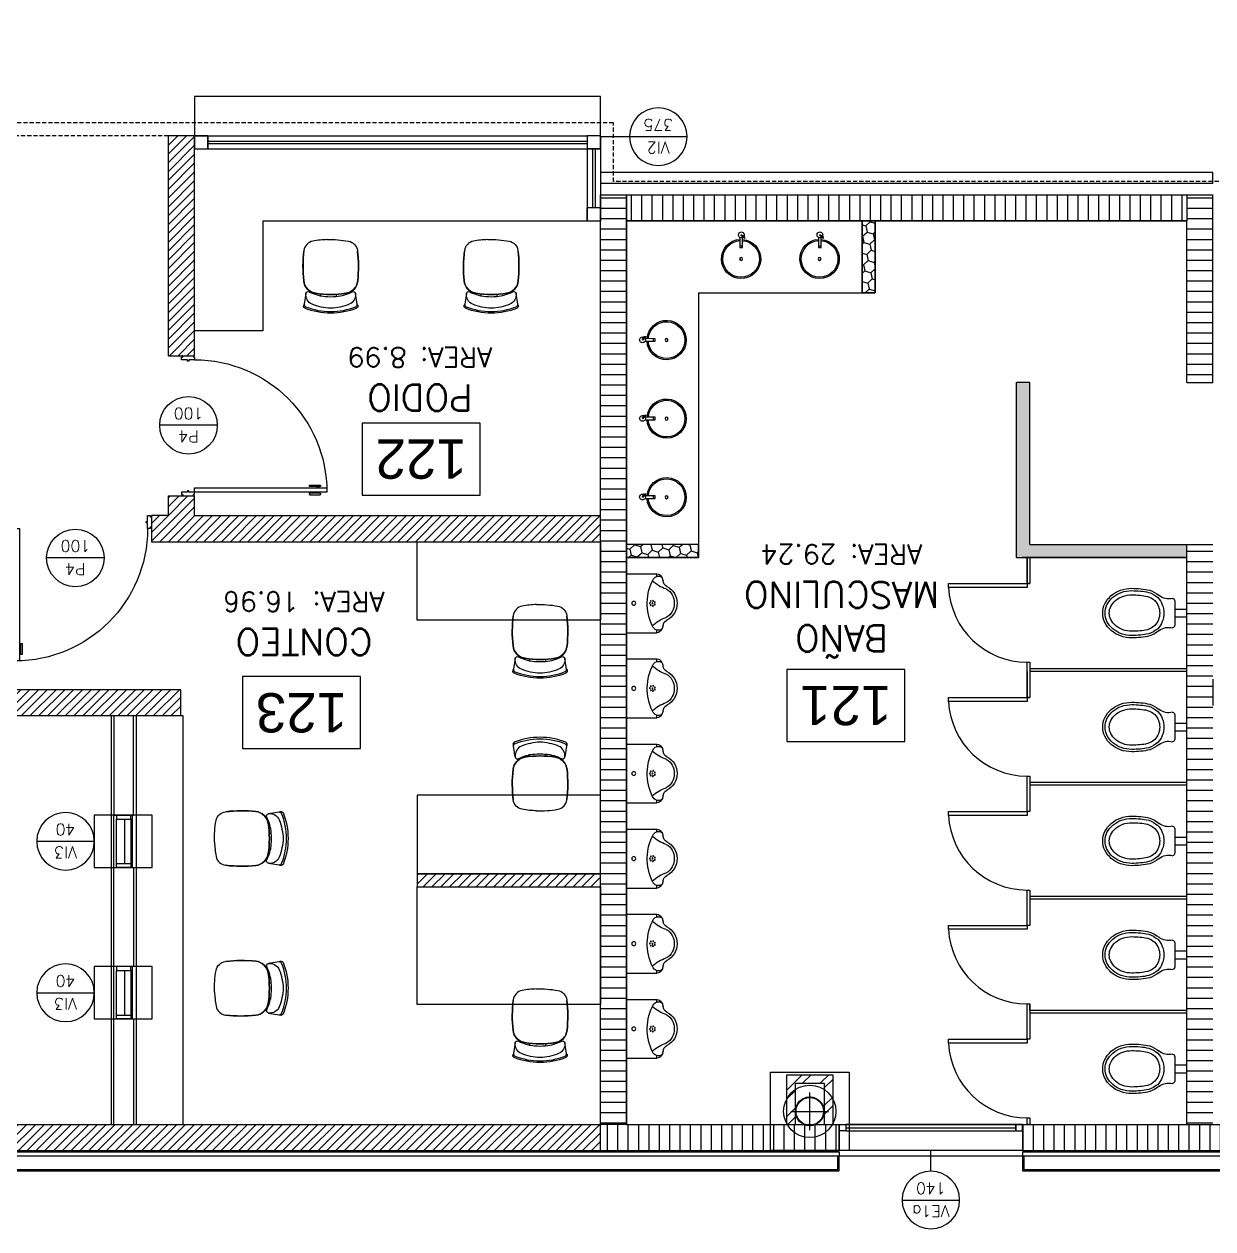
# Model space of a CAD drawing. Header units: millimetres. Extents: x 1478096 to 1808313, y 619971 to 762366.
# Drawn here: x 1542042 to 1551125, y 646670 to 655871 of the extents above; entities that cross this region are included whole.
import ezdxf
from ezdxf.enums import TextEntityAlignment as Align

# ---------------------------------------------------------------- set-up
doc = ezdxf.new("R2010")
doc.units = ezdxf.units.MM
doc.header["$LTSCALE"] = 10
doc.linetypes.add('CONTINOUS', pattern=[0])
doc.linetypes.add('HIDDEN2', pattern=[4.7625, 3.175, -1.5875])
for name, color, linetype in [('0-superficies', 7, 'Continuous'), ('0_Estructura', 251, 'Continuous'), ('A-HATCH-BLOQUE', 241, 'Continuous'), ('A-HATCH-DURLOCK', 252, 'Continuous'), ('A-HATCH-MAMPOSTERIA', 104, 'Continuous'), ('DC-ARQ-0 TEXTOS', 7, 'Continuous'), ('DC-ARQ-CARPINTERIAS', 7, 'Continuous'), ('DC-ARQ-CHAPA', 7, 'Continuous'), ('DC-ARQ-DEFENSA', 164, 'CONTINOUS'), ('DC-ARQ-EQUIP. OFICINAS', 33, 'Continuous'), ('DC-ARQ-EQUIP. SANITARIO', 40, 'Continuous'), ('DC-ARQ-MURO BLOQUE', 181, 'Continuous'), ('DC-ARQ-MURO LAD. CERÁMICO', 54, 'Continuous'), ('DC-ARQ-MURO SUPERBOARD', 2, 'Continuous'), ('DC-ARQ-PAINEL DURLOCK', 7, 'Continuous'), ('DC-ARQ-PAINEL KALIKAL', 21, 'Continuous'), ('TXT CARP VENTANAS', 6, 'Continuous'), ('TXT CARPINTERIAS', 2, 'Continuous')]:
    doc.layers.add(name, color=color, linetype=linetype)
doc.styles.add('ROMANS', font='romans')
doc.styles.get("Standard").update_dxf_attribs({"font": 'ARIAL.TTF'})
pattern_1 = [(282.965419, (2668807.066, 1385826.64), (56.2208861, -60.36252), [47.625, -95.25]), (42.965419, (2668807.066, 1385826.64), (24.1650327, 78.8699756), [47.625, -95.25]), (342.965419, (2668807.066, 1385826.64), (80.3859188, 18.5074556), [-95.25, 47.625])]
pattern_2 = [(180, (2668807.07, 1385826.64), (-4e-14, -79.375), [])]
pattern_3 = [(270, (2668807.07, 1385826.64), (79.375, -2e-14), [])]

# ---------------------------------------------------------------- blocks, each defined once
blk = doc.blocks.new('RE-PLANTABASE(XREF)$0$LJ-PLANTA BASE(XREF)$0$SE-PM01$0$SILLA')
at = {"layer": 'DC-ARQ-EQUIP. OFICINAS'}
for p, q in [((-0.0526, 0.418), (-0.0526, 0.434)), ((0.0688, 0.418), (0.0688, 0.434))]:
    blk.add_line(p, q, dxfattribs=at)
for points in [[(0.2291, 0.4945, 0.482052), (0.2244, 0.5238, 0.097119), (0.0268, 0.5618, 0.097119), (-0.1707, 0.5238, 0.48266), (-0.1754, 0.4945)], [(-0.1625, 0.4116), (-0.1753, 0.4936, -0.349153), (-0.1647, 0.5124, -0.09418), (0.0268, 0.5502, -0.094192), (0.2183, 0.5123, -0.349216), (0.229, 0.4936), (0.2161, 0.4116)], [(0, 0, -0.036492), (-0.1095, 0.0119, -0.328643), (-0.1776, 0.0845, -0.05523), (-0.1797, 0.3155, -0.340817), (-0.0902, 0.41, -0.077917), (0.1438, 0.41, -0.200555), (0.2138, 0.367, -0.200555)], [(0.2138, 0.367, 0.200555), (0.1438, 0.41, 0.077917), (-0.0902, 0.41, 0.340817), (-0.1797, 0.3155, 0.054462), (-0.178, 0.0877)], [(0, 0, 0.054278), (0.1631, 0.0119, 0.328643), (0.2313, 0.0845, 0.05523), (0.2333, 0.3155, 0.340817), (0.1438, 0.41, 0.077917), (-0.0902, 0.41, 0.200555), (-0.1602, 0.367, 0.200555)], [(-0.1602, 0.367, -0.200555), (-0.0902, 0.41, -0.077917), (0.1438, 0.41, -0.340817), (0.2333, 0.3155, -0.054462), (0.2316, 0.0877)]]:
    blk.add_lwpolyline(points, format="xyb", dxfattribs=at)
blk.add_lwpolyline([(-0.1373, 0.3986, -0.10021), (-0.0152, 0.434, -0.045601), (0.0688, 0.434, -0.10021), (0.1909, 0.3986, 0.520466), (0.2161, 0.4116, 0.340461), (0.1686, 0.4939, 0.089601), (0.0268, 0.5245, 0.089601), (-0.115, 0.4939, 0.340461), (-0.1625, 0.4116, 0.520466)], format="xyb", close=True, dxfattribs=at)
blk = doc.blocks.new('PUERTAS 01')
at = {"layer": 'DC-ARQ-CARPINTERIAS'}
for p, q in [((1639.6351, 694.4161), (1639.6251, 694.4161)), ((1639.6251, 694.3861), (1639.6251, 694.4061)), ((1639.6251, 694.4061), (1639.6351, 694.4061)), ((1639.6701, 694.3861), (1639.6251, 694.3861)), ((1639.6351, 694.4061), (1639.6351, 694.4161)), ((1639.6701, 694.3761), (1639.6701, 694.3861)), ((1639.6801, 694.3761), (1639.6701, 694.3761)), ((1639.7251, 694.3861), (1639.6801, 694.3861)), ((1639.6801, 694.3861), (1639.6801, 694.3761)), ((1639.7251, 694.4161), (1639.7151, 694.4161)), ((1639.7151, 694.4161), (1639.7151, 694.4061)), ((1639.7151, 694.4061), (1639.7251, 694.4061)), ((1639.7251, 694.4061), (1639.7251, 694.3861)), ((1639.7251, 694.3861), (1639.7251, 694.3542)), ((1640.7344, 694.3861), (1639.7251, 694.3861)), ((1640.6024, 694.3994), (1640.6024, 694.403)), ((1640.6059, 694.4065), (1640.6839, 694.4065)), ((1640.6839, 694.3959), (1640.6059, 694.3959)), ((1640.6625, 694.3861), (1640.6625, 694.3959)), ((1640.6766, 694.3861), (1640.6766, 694.3959)), ((1640.6874, 694.403), (1640.6874, 694.3994)), ((1640.7344, 694.3542), (1640.7344, 694.3861)), ((1639.7251, 694.3542), (1640.7344, 694.3542)), ((1640.6024, 694.3409), (1640.6024, 694.3373)), ((1640.6839, 694.3444), (1640.6059, 694.3444)), ((1640.6059, 694.3338), (1640.6839, 694.3338)), ((1640.6625, 694.3542), (1640.6625, 694.3444)), ((1640.6766, 694.3542), (1640.6766, 694.3444)), ((1640.6874, 694.3373), (1640.6874, 694.3409)), ((1639.6701, 693.3761), (1639.6251, 693.3761)), ((1639.6251, 693.3761), (1639.6251, 693.3561)), ((1639.6801, 693.3861), (1639.6701, 693.3861)), ((1639.6701, 693.3861), (1639.6701, 693.3761)), ((1639.6801, 693.3761), (1639.6801, 693.3861)), ((1639.7251, 693.3761), (1639.6801, 693.3761)), ((1639.7251, 693.3561), (1639.7251, 693.3761)), ((1639.6251, 693.3561), (1639.6351, 693.3561)), ((1639.6351, 693.3461), (1639.6251, 693.3461)), ((1639.6351, 693.3561), (1639.6351, 693.3461)), ((1639.7151, 693.3461), (1639.7151, 693.3561)), ((1639.7151, 693.3561), (1639.7251, 693.3561)), ((1639.7251, 693.3461), (1639.7151, 693.3461))]:
    blk.add_line(p, q, dxfattribs=at)
for centre, radius, start, end in [((1639.7251, 694.3861), 1.01, 270, 0), ((1640.6059, 694.403), 0.00354, 90, 180), ((1640.6059, 694.3994), 0.00354, 180, 270), ((1640.6839, 694.403), 0.00354, 0, 90), ((1640.6839, 694.3994), 0.00354, 270, 0), ((1640.6059, 694.3409), 0.00354, 90, 180), ((1640.6059, 694.3373), 0.00354, 180, 270), ((1640.6839, 694.3409), 0.00354, 0, 90), ((1640.6839, 694.3373), 0.00354, 270, 0)]:
    blk.add_arc(centre, radius, start, end, dxfattribs=at)
blk = doc.blocks.new('RE-PLANTABASE(XREF)$0$Mmc-va')
at = {"layer": 'DC-ARQ-EQUIP. SANITARIO'}
for p, q in [((-0.225, 0), (0.225, 0)), ((-0.225, 0), (-0.225, -0.231)), ((0.225, 0), (0.225, -0.231)), ((-0.2052, -0.231), (-0.225, -0.231)), ((0.225, -0.231), (0.2052, -0.231))]:
    blk.add_line(p, q, dxfattribs=at)
for centre, radius in [((0, -0.055), 0.015), ((-0.0161, -0.1858), 0.00325), ((-0.0008, -0.1777), 0.00325), ((0.0151, -0.1846), 0.00325), ((-0.0193, -0.2028), 0.00325), ((-0.008, -0.216), 0.00325), ((0, -0.1977), 0.00325), ((0.0094, -0.2153), 0.00325), ((0.0197, -0.2013), 0.00325)]:
    blk.add_circle(centre, radius, dxfattribs=at)
for centre, radius, start, end in [((0, -0.5552), 0.397, 63.88112, 118.13341), ((-0.1753, -0.226), 0.05, 185.80046, 242.30428), ((-0.1597, -0.2434), 0.0471, 125.63942, 214.69743), ((-0.1624, -0.2014), 0.0777, 242.30428, 263.68067), ((-0.3522, -0.3758), 0.254, 16.68025, 44.67645), ((0.3522, -0.3758), 0.254, 135.32355, 163.31975), ((0.1624, -0.2014), 0.0777, 276.31933, 297.69572), ((0.1597, -0.2434), 0.0471, 325.30257, 71.38714), ((0.1753, -0.226), 0.05, 297.69572, 354.19954), ((-0.1749, -0.3299), 0.0514, 24.93705, 85.52031), ((-0.001, -0.243), 0.143, 207.1242, 270.4134), ((-0.0041, -0.2455), 0.1194, 208.70848, 271.97576), ((0.0041, -0.2455), 0.1194, 268.02424, 331.29152), ((0.001, -0.243), 0.143, 269.5866, 332.8758), ((0.1749, -0.3299), 0.0514, 94.47969, 155.06295)]:
    blk.add_arc(centre, radius, start, end, dxfattribs=at)
blk = doc.blocks.new('RE-PLANTABASE(XREF)$0$Bacha de baño 2 pl')
at = {"layer": 'DC-ARQ-EQUIP. SANITARIO'}
for p, q in [((-0.0036, -0.1597), (-0.0243, -0.1758)), ((-0.0243, -0.1883), (0.0039, -0.1612)), ((-0.0243, -0.1758), (-0.0243, -0.1883)), ((-0.0096, -0.256), (-0.0096, -0.1791)), ((0.0107, -0.1791), (0.0107, -0.256)), ((0.0107, -0.2433), (-0.0096, -0.2433)), ((0.0107, -0.256), (-0.0096, -0.256)), ((0.0107, -0.256), (-0.0096, -0.256))]:
    blk.add_line(p, q, dxfattribs=at)
at = {"layer": 'DC-ARQ-EQUIP. SANITARIO', "color": 252}
blk.add_circle((0, -0.3438), 0.0113, dxfattribs=at)
at = {"layer": 'DC-ARQ-EQUIP. SANITARIO'}
for centre, radius, start, end in [((0.0006, -0.1597), 0.0219, 297.52089, 211.24322), ((0.0006, -0.1597), 0.0219, 232.78732, 242.47911), ((0.0006, -0.1597), 0.0219, 242.47911, 297.52089), ((-0.0015, -0.1689), 0.00944, 54.74702, 102.62448), ((0, -0.3438), 0.15, 93.65459, 85.91977), ((0, -0.3438), 0.14, 93.91603, 85.62778)]:
    blk.add_arc(centre, radius, start, end, dxfattribs=at)
blk = doc.blocks.new('RE-PLANTABASE(XREF)$0$Inodoro')
for p, q in [((626.1562, 117.8884), (626.3408, 117.8884)), ((626.2185, 117.8884), (626.2185, 117.7966)), ((626.2785, 117.8884), (626.2785, 117.7966))]:
    blk.add_line(p, q)
for points in [[(626.248, 118.4207, 0.114233), (626.1853, 118.4062, 0.103679), (626.1282, 118.3618, 0.091573), (626.091, 118.2967, 0.084524), (626.0772, 118.2158, 0.050698), (626.0903, 118.0871, 0.096685), (626.1295, 118.0185, 0.193549), (626.2485, 117.971, 0.193549), (626.3676, 118.0185, 0.096685), (626.4068, 118.0871, 0.050698), (626.4198, 118.2158, 0.084524), (626.406, 118.2967, 0.091573), (626.3688, 118.3618, 0.103679), (626.3118, 118.4062, 0.114233), (626.2491, 118.4207)], [(626.248, 118.3885, 0.114233), (626.1994, 118.3772, 0.103679), (626.1528, 118.341, 0.091573), (626.1214, 118.2861, 0.084532), (626.1094, 118.2158, 0.049852), (626.1214, 118.0956, 0.091573), (626.1528, 118.0407, 0.190851), (626.2485, 118.0032, 0.190851), (626.3442, 118.0407, 0.091573), (626.3757, 118.0956, 0.049852), (626.3876, 118.2158, 0.084532), (626.3757, 118.2861, 0.091573), (626.3442, 118.341, 0.103679), (626.2976, 118.3772, 0.114233), (626.2491, 118.3885)]]:
    blk.add_lwpolyline(points, format="xyb")
for centre, radius, start, end in [((626.2627, 118.2479), 0.1939, 116.06723, 139.74406), ((626.248, 118.278), 0.1605, 90, 116.06723), ((626.2491, 118.278), 0.1605, 63.93277, 90), ((626.2344, 118.2479), 0.1939, 40.25594, 63.93277), ((626.2856, 118.2285), 0.2241, 139.74406, 160.67263), ((626.2114, 118.2285), 0.2241, 19.32737, 40.25594), ((626.3217, 118.2158), 0.2623, 160.67263, 180), ((626.1753, 118.2158), 0.2623, 0, 19.32737), ((626.6972, 118.2155), 0.6378, 179.97395, 192.35967), ((625.7998, 118.2155), 0.6378, 347.64033, 0.02605), ((626.2856, 118.1532), 0.2241, 199.32737, 220.25594), ((626.2114, 118.1532), 0.2241, 319.74406, 340.67263), ((626.0194, 117.935), 0.1202, 345.84605, 37.60105), ((626.4776, 117.935), 0.1202, 142.39895, 194.15395), ((626.1558, 117.9084), 0.02, 188.04875, 271.25464), ((626.3413, 117.9084), 0.02, 268.74536, 351.95125)]:
    blk.add_arc(centre, radius, start, end)
blk = doc.blocks.new('SIMB-CAR')
blk.add_line((-0.5, 0), (0.5, 0))
blk.add_circle((0, 0), 0.5)
at = {"style": 'ROMANS'}
for tag, p in [('TIPO', (0, 0.192)), ('NUMERO', (0, -0.205))]:
    blk.add_attdef(tag, text='', height=0.2, dxfattribs=at).set_placement(p, align=Align.MIDDLE)

msp = doc.modelspace()

# ---------------------------------------------------------------- hatches: boundary and pattern name
at = {"layer": '0_Estructura'}
h = msp.add_hatch(dxfattribs=at)
h.set_pattern_fill('ANSI31', color=256, scale=2, angle=-180, style=0)
h.set_pattern_definition([(225, (3097500.119, 1183973.862), (4.49012806, -4.49012806), [])])
h.paths.add_polyline_path([(1547935.049, 647568.168, 1), (1548155.049, 647568.168, 1)])
h.paths.add_polyline_path([(1547939.849, 647568.168, 1), (1548150.249, 647568.168, 1)], flags=16)
at = {"layer": 'A-HATCH-BLOQUE'}
h = msp.add_hatch(dxfattribs=at)
h.set_pattern_fill('ANSI31', color=256, scale=15, angle=180)
h.set_pattern_definition([(225, (3172020.15, 1376323.114), (33.6759605, -33.6759605), [])])
h.paths.add_polyline_path([(1543015.023, 651918.163), (1546445.017, 651918.163), (1546445.017, 652118.163), (1543345.023, 652118.163), (1543345.023, 652267.827), (1543145.022, 652267.827), (1543145.023, 652118.163), (1543015.023, 652118.165)])
h.paths.add_polyline_path([(1541645.023, 650588.165), (1543238.455, 650588.165), (1543238.455, 650788.165), (1541845.023, 650788.165), (1541845.023, 650848.163), (1541645.023, 650848.163)])
h.paths.add_polyline_path([(1538145.686, 647268.181), (1546445.011, 647268.172), (1546445.011, 647468.172), (1538145.686, 647468.181)])
h.paths.add_polyline_path([(1539244.162, 647468.18), (1539444.162, 647468.179), (1539444.162, 648204.13), (1539244.162, 648204.13)], flags=17)
h.paths.add_polyline_path([(1536994.889, 649618.154), (1537352.418, 649618.154), (1537352.418, 649818.154), (1536994.888, 649818.154)], flags=17)
h.paths.add_polyline_path([(1543145.021, 653337.827), (1543345.023, 653337.827), (1543345.018, 655018.171), (1543145.018, 655018.17)])
h.paths.add_polyline_path([(1545045.023, 649283.028), (1546445.013, 649283.028), (1546445.013, 649383.028), (1545045.023, 649383.028)])
h.paths.add_polyline_path([(1536994.892, 652118.163), (1536994.885, 651918.163), (1541945.023, 651918.163), (1541945.018, 655018.17), (1541745.018, 655018.17), (1541745.023, 652118.163), (1539544.884, 652118.163), (1539544.881, 653748.178), (1539344.881, 653748.178), (1539344.884, 652118.163)])
h.paths.add_polyline_path([(1536994.885, 651518.17), (1536794.887, 651518.17), (1536794.887, 650318.163), (1534945.027, 650318.163), (1534945.027, 650448.172), (1534745.034, 650448.172), (1534745.035, 650118.162), (1536794.887, 650118.163), (1536794.887, 647468.17), (1534974.884, 647468.17), (1534974.884, 648468.17), (1534774.884, 648468.17), (1534774.884, 647268.17), (1537075.686, 647268.17), (1537075.686, 647468.17), (1536994.892, 647468.17)])
at = {"layer": 'A-HATCH-DURLOCK'}
h = msp.add_hatch(dxfattribs=at)
h.set_pattern_fill('ANSI32', color=256, scale=15, angle=180)
h.set_pattern_definition([(225, (3172444.78, 1376323.11), (101.027881, -101.027881), []), (225, (3172377.43, 1376323.11), (101.027881, -101.027881), [])])
h.paths.add_polyline_path([(1547870.049, 647468.171), (1547935.049, 647468.171), (1547935.049, 647783.17), (1548155.044, 647783.17), (1548155.043, 647468.171), (1548220.043, 647468.171), (1548220.044, 647848.17), (1547870.049, 647848.17)])
at = {"layer": 'A-HATCH-MAMPOSTERIA'}
h = msp.add_hatch(dxfattribs=at)
h.set_pattern_fill('ANSI31', color=256, scale=25, angle=495, style=0)
h.set_pattern_definition(pattern_2)
h.paths.add_polyline_path([(1546645.02, 647468.172), (1546445.02, 647468.172), (1546445.02, 654568.172), (1546645.02, 654568.172)])
h = msp.add_hatch(dxfattribs=at)
h.set_pattern_fill('ANSI31', color=256, scale=25, angle=225, style=0)
h.set_pattern_definition(pattern_3)
h.paths.add_polyline_path([(1546645.037, 654568.138), (1550925.007, 654568.138), (1550925.007, 654368.138), (1546645.037, 654368.233)])
h = msp.add_hatch(dxfattribs=at)
h.set_pattern_fill('ANSI31', color=256, scale=25, angle=495, style=0)
h.set_pattern_definition(pattern_2)
h.paths.add_polyline_path([(1553015.033, 651898.302), (1553215.041, 651898.302), (1553215.041, 647468.193), (1553015.033, 647468.193)])
h.paths.add_polyline_path([(1551125.043, 651898.32), (1550925.043, 651898.32), (1550925.02, 647468.179), (1551125.02, 647468.179)])
h.paths.add_polyline_path([(1553215.027, 653133.22), (1553015.031, 653133.22), (1553015.028, 654568.148), (1553215.027, 654568.148)])
h.paths.add_polyline_path([(1550925.009, 653133.22), (1551125.009, 653133.22), (1551125.006, 654568.138), (1550925.006, 654568.145)])
h = msp.add_hatch(dxfattribs=at)
h.set_pattern_fill('HONEY', color=256, scale=15, angle=282.965419, style=0)
h.set_pattern_definition(pattern_1)
h.paths.add_polyline_path([(1548545.01, 654368.138), (1548445.01, 654368.138), (1548445.01, 653818.138), (1548545.01, 653818.138)])
h = msp.add_hatch(dxfattribs=at)
h.set_pattern_fill('HONEY', color=256, scale=15, angle=282.965419, style=0)
h.set_pattern_definition(pattern_1)
h.paths.add_polyline_path([(1549625.008, 651798.32), (1550925.018, 651798.319), (1550925.018, 651898.32), (1549725.008, 651898.32), (1549725.005, 653133.22), (1549625.007, 653133.22)])
h.paths.add_polyline_path([(1553215.033, 651798.302), (1554515.035, 651798.302), (1554515.038, 653133.138), (1554415.038, 653133.138), (1554415.035, 651898.302), (1553215.05, 651898.302)])
h = msp.add_hatch(dxfattribs=at)
h.set_pattern_fill('HONEY', color=256, scale=15, angle=282.965419, style=0)
h.set_pattern_definition(pattern_1)
h.paths.add_polyline_path([(1547195.033, 651898.156), (1546645.012, 651898.156), (1546645.012, 651798.155), (1547195.033, 651798.155)])
h = msp.add_hatch(dxfattribs=at)
h.set_pattern_fill('ANSI31', color=256, scale=25, angle=225, style=0)
h.set_pattern_definition(pattern_3)
h.paths.add_polyline_path([(1551945.043, 650868.178), (1551125.013, 650868.138), (1551125.014, 650668.138), (1551945.043, 650668.175)])
h = msp.add_hatch(dxfattribs=at)
h.set_pattern_fill('ANSI31', color=256, scale=25, angle=225, style=0)
h.set_pattern_definition([(270, (3172020.15, 1376323.11), (79.375, -2e-14), [])])
h.paths.add_polyline_path([(1548270.043, 647268.172), (1548270.043, 647468.17), (1546645.031, 647468.172), (1546445.011, 647468.172), (1546445.011, 647268.172)])
h.paths.add_polyline_path([(1549670.043, 647468.17), (1549670.043, 647268.17), (1551570.043, 647268.171), (1551570.043, 647468.171)])
h.paths.add_polyline_path([(1552570.043, 647468.215), (1552570.043, 647268.171), (1554470.043, 647268.17), (1554470.043, 647468.215)])
h.paths.add_polyline_path([(1555870.043, 647468.17), (1555870.043, 647268.17), (1557695.044, 647268.17), (1557695.044, 647468.138), (1557495.033, 647468.138)])
at = {"layer": 'DC-ARQ-EQUIP. OFICINAS'}
h = msp.add_hatch(dxfattribs=at)
h.set_pattern_fill('ANSI31', color=256, scale=250, angle=450, style=0, pattern_type=2)
h.set_pattern_definition([(225, (148425.3, -1904714.3), (-561.266, 561.266), [])])
h.paths.add_polyline_path([(1542928.454, 647659.564), (1542728.364, 647659.564), (1542728.364, 648043.36), (1542928.454, 648043.36)])

# ---------------------------------------------------------------- linework, layer by layer
at = {"color": 6}
for p, q in [((1549705.054, 651598.352), (1549725.054, 651598.352)), ((1549705.054, 650928.311), (1549705.054, 650698.311)), ((1549725.054, 650928.311), (1549725.054, 650728.311)), ((1549705.054, 650728.311), (1549725.054, 650728.311))]:
    msp.add_line(p, q, dxfattribs=at)
at = {"layer": '0-superficies'}
msp.add_lwpolyline([(1641041.817, 738426.962), (1522042.066, 738427.02), (1522042.063, 735317.041), (1506281.021, 735317.058), (1506244.743, 735317.055), (1506244.9, 725919.201), (1515007.624, 725919.201), (1515007.624, 729331.139), (1524854.996, 729331.139), (1524854.996, 680527.061), (1522092.045, 680527.061), (1522092.045, 678926.47), (1524855.046, 678926.47), (1524855.046, 673126.47), (1517295.034, 673126.451), (1517295.034, 669026.47), (1516295.034, 669026.451), (1516295.045, 663826.47), (1524855.031, 663826.45), (1524855.031, 647228.149), (1641041.817, 647228.17)], dxfattribs=at)
at = {"layer": '0_Estructura'}
for p, q in [((1548045.049, 647424.477), (1548045.049, 647711.859)), ((1547901.358, 647568.168), (1548188.739, 647568.168))]:
    msp.add_line(p, q, dxfattribs=at)
msp.add_lwpolyline([(1548345.049, 647268.17), (1547745.049, 647268.17), (1547745.049, 647868.17), (1548345.049, 647868.17)], close=True, dxfattribs=at)
for centre, radius in [((1548045.049, 647568.17), 200), ((1548045.049, 647568.168), 110), ((1548045.049, 647568.168), 105.2)]:
    msp.add_circle(centre, radius, dxfattribs=at)
at = {"layer": 'A-HATCH-MAMPOSTERIA'}
msp.add_line((1550925.029, 651798.19), (1550925.029, 651898.191), dxfattribs=at)
for points in [[(1546645.02, 647468.172), (1546445.02, 647468.172), (1546445.02, 654568.172), (1546645.02, 654568.172)], [(1546645.037, 654568.138), (1550925.007, 654568.138), (1550925.007, 654368.138), (1546645.037, 654368.233)], [(1548545.01, 654368.138), (1548445.01, 654368.138), (1548445.01, 653818.138), (1548545.01, 653818.138)], [(1547195.033, 651898.156), (1546645.012, 651898.156), (1546645.012, 651798.155), (1547195.033, 651798.155)]]:
    msp.add_lwpolyline(points, close=True, dxfattribs=at)
at = {"layer": 'DC-ARQ-0 TEXTOS'}
for points in [[(1544625.866, 652824.324), (1544625.866, 652274.324), (1545525.866, 652274.324), (1545525.866, 652824.324)], [(1543711.506, 650889.123), (1543711.506, 650339.123), (1544611.506, 650339.123), (1544611.506, 650889.123)], [(1547870.136, 650942.53), (1547870.136, 650392.53), (1548770.136, 650392.53), (1548770.136, 650942.53)]]:
    msp.add_lwpolyline(points, close=True, dxfattribs=at)
at = {"layer": 'DC-ARQ-CARPINTERIAS'}
for p, q in [((1548270.043, 647418.172), (1548270.043, 647468.172)), ((1548270.043, 647468.172), (1548320.043, 647468.172)), ((1548270.043, 647468.172), (1549670.043, 647468.172)), ((1548270.043, 647268.172), (1548270.043, 647468.172)), ((1549620.043, 647468.172), (1548320.043, 647468.172)), ((1548320.043, 647468.172), (1548320.043, 647418.172)), ((1548320.043, 647468.172), (1548320.043, 647418.172)), ((1549620.043, 647418.172), (1549620.043, 647468.172)), ((1549670.043, 647468.172), (1549620.043, 647468.172)), ((1549620.043, 647468.172), (1549620.043, 647418.172)), ((1549670.043, 647418.172), (1549670.043, 647468.172)), ((1549670.043, 647468.172), (1549670.043, 647268.172)), ((1548320.043, 647418.172), (1548270.043, 647418.172)), ((1548320.043, 647443.172), (1549620.043, 647443.172)), ((1548320.043, 647418.172), (1549620.043, 647418.172)), ((1549620.043, 647418.172), (1549670.043, 647418.172)), ((1549670.043, 647268.172), (1548270.043, 647268.172))]:
    msp.add_line(p, q, dxfattribs=at)
at = {"layer": 'DC-ARQ-CHAPA'}
for p, q in [((1538145.686, 647258.16), (1548270.043, 647258.149)), ((1538145.686, 647228.16), (1548270.043, 647228.149)), ((1548270.043, 647258.149), (1548270.043, 647228.149)), ((1549670.043, 647258.151), (1549670.043, 647228.151)), ((1549670.043, 647258.149), (1551570.043, 647258.15)), ((1549670.043, 647228.149), (1551570.043, 647228.15))]:
    msp.add_line(p, q, dxfattribs=at)
at = {"layer": 'DC-ARQ-DEFENSA'}
for p, q in [((1551125.018, 654738.171), (1546445.02, 654738.172)), ((1551125.018, 654653.171), (1551125.018, 654738.171)), ((1551125.018, 654653.171), (1546445.02, 654653.172))]:
    msp.add_line(p, q, dxfattribs=at)
at = {"layer": 'DC-ARQ-EQUIP. OFICINAS'}
for p, q in [((1546445.021, 655318.17), (1543345.018, 655318.17)), ((1543345.018, 655318.17), (1543345.018, 655018.171)), ((1546445.022, 655018.168), (1546445.021, 655318.17)), ((1543351.644, 655018.171), (1546345.018, 655018.17)), ((1543395.02, 655018.171), (1546345.018, 655018.17)), ((1543445.02, 655018.171), (1543445.02, 654918.17)), ((1546345.023, 655011.543), (1546345.018, 654368.163)), ((1546345.022, 655018.168), (1546345.022, 654918.168)), ((1546445.023, 655011.543), (1546445.018, 654368.163)), ((1543351.644, 654918.171), (1546345.018, 654918.17)), ((1543395.02, 654918.171), (1546345.018, 654918.17)), ((1543445.02, 654978.171), (1546345.023, 654978.169)), ((1543445.02, 654958.171), (1546345.023, 654958.169)), ((1546345.023, 654968.166), (1546345.018, 654368.163)), ((1546445.023, 654918.168), (1546345.022, 654918.168)), ((1546445.023, 654918.166), (1546345.023, 654918.166)), ((1546385.023, 654918.166), (1546385.018, 654468.163)), ((1546405.023, 654918.166), (1546405.018, 654468.163)), ((1546445.023, 654968.166), (1546445.018, 654368.163)), ((1546445.018, 654468.163), (1546345.018, 654468.163)), ((1546345.018, 654368.163), (1546345.018, 654468.163)), ((1543866.236, 654368.163), (1546445.018, 654368.163)), ((1543866.236, 654368.163), (1543866.236, 653528.835)), ((1543866.236, 653528.835), (1543345.02, 653528.835)), ((1542728.458, 650588.165), (1542728.458, 649830.448)), ((1542878.458, 649830.448), (1542878.458, 650588.165)), ((1542728.458, 649430.448), (1542728.458, 649830.448)), ((1542728.458, 649830.448), (1542878.458, 649830.448)), ((1542748.39, 649430.448), (1542748.391, 649800.448)), ((1542812.699, 649460.448), (1542812.697, 649800.448)), ((1542857.009, 649800.448), (1542857.008, 649430.448)), ((1542868.463, 649830.448), (1542868.463, 649430.448)), ((1542728.457, 648673.548), (1542728.458, 649430.448)), ((1542728.458, 649430.448), (1542878.458, 649430.448)), ((1542878.458, 649430.448), (1542878.457, 648673.548)), ((1542728.457, 648273.548), (1542728.457, 648673.548)), ((1542878.457, 648673.548), (1542728.457, 648673.548)), ((1542868.463, 648673.548), (1542868.462, 648273.548)), ((1542748.389, 648273.548), (1542748.39, 648643.548)), ((1542812.698, 648303.548), (1542812.696, 648643.548)), ((1542857.008, 648643.548), (1542857.007, 648273.548)), ((1542728.454, 648273.545), (1542878.454, 648273.545)), ((1542728.458, 647468.176), (1542728.457, 648273.548)), ((1542878.454, 648273.548), (1542878.454, 647468.176))]:
    msp.add_line(p, q, dxfattribs=at)
for points in [[(1543445.018, 655018.17), (1543345.018, 655018.17), (1543345.018, 654918.17), (1543445.018, 654918.17)], [(1546445.022, 655018.168), (1546345.022, 655018.168), (1546345.022, 654918.168), (1546445.022, 654918.168)], [(1546445.022, 654918.168), (1546445.022, 655018.168), (1546345.022, 655018.168), (1546345.022, 654918.168)], [(1546445.018, 654368.163), (1546445.018, 654468.163), (1546345.018, 654468.163), (1546345.018, 654368.163)], [(1545045.023, 651918.16), (1546445.023, 651918.16), (1546445.023, 651318.163), (1545045.023, 651318.163)], [(1542708.458, 650588.165), (1541818.457, 650588.165), (1541818.456, 647468.176), (1542708.457, 647468.251)], [(1543258.455, 650588.165), (1542898.455, 650588.165), (1542898.454, 647468.176), (1543258.454, 647468.176)], [(1545045.023, 649383.028), (1546445.023, 649383.028), (1546445.023, 649983.025), (1545045.023, 649983.025)], [(1543019.845, 649430.448), (1543019.845, 649830.448), (1542578.458, 649830.448), (1542578.458, 649430.448)], [(1542857.008, 649800.448), (1542857.008, 649830.448), (1542748.39, 649830.448), (1542748.39, 649800.448)], [(1542857.008, 649460.448), (1542857.008, 649430.448), (1542748.39, 649430.448), (1542748.39, 649460.448)], [(1545045.023, 649283.028), (1546445.023, 649283.028), (1546445.023, 648383.03), (1545045.023, 648383.03)], [(1543019.844, 648273.548), (1543019.844, 648673.548), (1542578.457, 648673.548), (1542578.457, 648273.548)], [(1542857.008, 648643.548), (1542857.008, 648673.548), (1542748.389, 648673.548), (1542748.389, 648643.548)], [(1542857.007, 648303.545), (1542857.007, 648273.545), (1542748.389, 648273.545), (1542748.389, 648303.545)]]:
    msp.add_lwpolyline(points, close=True, dxfattribs=at)
at = {"layer": 'DC-ARQ-EQUIP. SANITARIO'}
for q in [(1547195.044, 651898.188), (1548445.029, 653818.17)]:
    msp.add_line((1547195.029, 653818.17), q, dxfattribs=at)
at = {"layer": 'DC-ARQ-MURO BLOQUE'}
for p, q in [((1543345.018, 655018.171), (1543145.018, 655018.17)), ((1543145.021, 653337.827), (1543145.018, 655018.17)), ((1543345.023, 653337.827), (1543345.018, 655018.17)), ((1543145.021, 653337.827), (1543345.023, 653337.827)), ((1543145.021, 652267.827), (1543345.023, 652267.827)), ((1543145.023, 652118.163), (1543145.022, 652267.827)), ((1543345.023, 652118.163), (1543345.023, 652267.827)), ((1543145.023, 652118.163), (1543015.023, 652118.165)), ((1543015.023, 652118.165), (1543015.023, 651918.163)), ((1543345.023, 652118.163), (1546445.023, 652118.163)), ((1543015.023, 651918.163), (1546445.023, 651918.163)), ((1550916.755, 651798.188), (1549670.922, 651798.188)), ((1550925.031, 647468.211), (1550925.023, 651768.006)), ((1543238.455, 650788.165), (1541845.023, 650788.165)), ((1543238.455, 650588.165), (1543238.455, 650788.165)), ((1543238.455, 650588.165), (1541645.023, 650588.165)), ((1538145.686, 647468.181), (1546445.031, 647468.172)), ((1538145.686, 647268.181), (1546445.011, 647268.172))]:
    msp.add_line(p, q, dxfattribs=at)
msp.add_lwpolyline([(1546445.023, 649383.028), (1545045.023, 649383.028), (1545045.023, 649283.028), (1546445.023, 649283.028)], close=True, dxfattribs=at)
at = {"layer": 'DC-ARQ-MURO LAD. CERÁMICO'}
for p, q in [((1546445.011, 647268.172), (1546445.02, 654568.172)), ((1546445.02, 654568.172), (1551125.018, 654568.171)), ((1550925.018, 654568.17), (1550925.018, 654568.177)), ((1551125.02, 653133.17), (1551125.018, 654568.178)), ((1546645.031, 647468.172), (1546645.018, 654368.17)), ((1546645.018, 654368.17), (1550925.018, 654368.17)), ((1550925.02, 653133.17), (1550925.018, 654368.17)), ((1549625.021, 651798.188), (1549625.018, 653133.17)), ((1549725.018, 653133.17), (1549625.018, 653133.17)), ((1549725.021, 651898.188), (1549725.018, 653133.17)), ((1550925.02, 653133.17), (1551125.02, 653133.17)), ((1547195.044, 651898.188), (1546645.023, 651898.187)), ((1549725.052, 651898.188), (1551125.054, 651898.188)), ((1547195.044, 651798.188), (1546645.023, 651798.187)), ((1549625.052, 651798.188), (1550925.029, 651798.19)), ((1550925.037, 647468.188), (1550925.029, 651798.188)), ((1546645.031, 647468.172), (1548270.043, 647468.17)), ((1548270.043, 647468.17), (1548270.043, 647268.171)), ((1549670.043, 647468.17), (1551570.043, 647468.171)), ((1549670.043, 647468.17), (1549670.043, 647268.172)), ((1546445.011, 647268.172), (1548270.043, 647268.172)), ((1549670.043, 647268.17), (1551570.043, 647268.171))]:
    msp.add_line(p, q, dxfattribs=at)
msp.add_lwpolyline([(1548445.029, 654368.17), (1548545.029, 654368.17), (1548545.029, 653818.17), (1548445.029, 653818.17)], close=True, dxfattribs=at)
msp.add_lwpolyline([(1547195.044, 651898.188), (1547195.044, 651798.188)], dxfattribs=at)
at = {"layer": 'DC-ARQ-MURO SUPERBOARD'}
for p, q in [((1548260.043, 647123.153), (1548260.043, 647228.149)), ((1548270.043, 647113.153), (1548270.043, 647228.153)), ((1549670.043, 647228.154), (1549670.043, 647113.154)), ((1549680.043, 647228.149), (1549680.043, 647123.154)), ((1538145.686, 647113.164), (1548270.043, 647113.153)), ((1538155.686, 647123.164), (1548260.043, 647123.153)), ((1549670.043, 647113.154), (1551570.043, 647113.154)), ((1549680.043, 647123.154), (1551560.043, 647123.154))]:
    msp.add_line(p, q, dxfattribs=at)
at = {"layer": 'DC-ARQ-PAINEL DURLOCK', "linetype": 'HIDDEN2'}
for p, q in [((1546545.021, 655118.168), (1540251.966, 655118.17)), ((1546545.021, 654668.273), (1546545.021, 655118.168)), ((1543145.018, 655018.17), (1541945.018, 655018.161)), ((1564695.044, 654668.244), (1546545.021, 654668.273))]:
    msp.add_line(p, q, dxfattribs=at)
at = {"layer": 'DC-ARQ-PAINEL DURLOCK'}
for points in [[(1547870.049, 647468.171), (1547870.049, 647848.17), (1548220.044, 647848.17), (1548220.043, 647468.17)], [(1547935.049, 647468.171), (1547935.049, 647783.17), (1548155.044, 647783.17), (1548155.043, 647468.171)]]:
    msp.add_lwpolyline(points, dxfattribs=at)
at = {"layer": 'DC-ARQ-PAINEL KALIKAL'}
for p, q in [((1549705.054, 651798.352), (1549705.054, 651568.352)), ((1549725.054, 651798.352), (1549725.054, 651598.352)), ((1550925.029, 650948.352), (1549725.054, 650948.352)), ((1550925.029, 650928.311), (1549725.054, 650928.311)), ((1550925.029, 650078.311), (1549725.054, 650078.311)), ((1550925.029, 650058.27), (1549725.054, 650058.27)), ((1550925.029, 649208.27), (1549725.054, 649208.27)), ((1550925.029, 649188.229), (1549725.054, 649188.229)), ((1549725.054, 648338.229), (1549725.054, 648388.229)), ((1550925.029, 648338.229), (1549725.054, 648338.229)), ((1550925.029, 648318.188), (1549725.054, 648318.188))]:
    msp.add_line(p, q, dxfattribs=at)
for points in [[(1549705.054, 651798.352), (1549725.054, 651798.352), (1549725.054, 651598.352), (1549705.054, 651598.352)], [(1549705.054, 651568.352), (1549105.054, 651568.352), (1549105.054, 651598.352), (1549705.054, 651598.352)], [(1549705.054, 650998.352), (1549725.054, 650998.352), (1549725.054, 650728.311), (1549705.054, 650728.311)], [(1549705.054, 650698.311), (1549105.054, 650698.311), (1549105.054, 650728.311), (1549705.054, 650728.311)], [(1549705.054, 650128.311), (1549725.054, 650128.311), (1549725.054, 649858.27), (1549705.054, 649858.27)], [(1549705.054, 649828.27), (1549105.054, 649828.27), (1549105.054, 649858.27), (1549705.054, 649858.27)], [(1549705.054, 649258.27), (1549725.054, 649258.27), (1549725.054, 648988.229), (1549705.054, 648988.229)], [(1549705.054, 648958.229), (1549105.054, 648958.229), (1549105.054, 648988.229), (1549705.054, 648988.229)], [(1549705.054, 648388.229), (1549725.054, 648388.229), (1549725.054, 648118.188), (1549705.054, 648118.188)], [(1549705.054, 648388.229), (1549725.054, 648388.229), (1549725.054, 648118.188), (1549705.054, 648118.188)], [(1549705.054, 648088.188), (1549105.054, 648088.188), (1549105.054, 648118.188), (1549705.054, 648118.188)], [(1549705.054, 647518.188), (1549725.055, 647518.188), (1549725.055, 647468.188), (1549705.054, 647468.188)]]:
    msp.add_lwpolyline(points, close=True, dxfattribs=at)
for centre in [(1549705.634, 651599.752, 0), (1549705.634, 650729.711, 0), (1549705.634, 649859.67, 0), (1549705.634, 648989.629, 0), (1549705.634, 648119.588)]:
    msp.add_arc(centre, 601.4, 182.9928407, 269.9447601, dxfattribs=at)
at = {"layer": 'TXT CARP VENTANAS'}
for p, q in [((1546445.023, 655011.543), (1546667.159, 655011.543)), ((1548970.043, 647110.495), (1548970.043, 647268.172))]:
    msp.add_line(p, q, dxfattribs=at)

# ---------------------------------------------------------------- block references
at = {"layer": 'DC-ARQ-CARPINTERIAS', "xscale": -1000, "yscale": 1000, "zscale": 1000}
for p, rotation in [((-96380.094, 1346683.904), 180), ((2236361.099, 2291743.281), 90)]:
    msp.add_blockref('PUERTAS 01', p, dxfattribs=dict(at, rotation=rotation))
at = {"layer": 'DC-ARQ-EQUIP. OFICINAS', "xscale": -1000, "yscale": 1000, "zscale": 1000}
for p, rotation in [((1544357.851, 654225.435), 180), ((1545584.145, 654225.435), 180), ((1545957.063, 651438.247), 180), ((1543496.685, 649624.98), 270), ((1543496.685, 648481.392), 270), ((1545957.063, 648503.114), 180)]:
    msp.add_blockref('RE-PLANTABASE(XREF)$0$LJ-PLANTA BASE(XREF)$0$SE-PM01$0$SILLA', p, dxfattribs=dict(at, rotation=rotation))
at = {"layer": 'DC-ARQ-EQUIP. OFICINAS', "xscale": 1000, "yscale": 1000, "zscale": 1000}
msp.add_blockref('RE-PLANTABASE(XREF)$0$LJ-PLANTA BASE(XREF)$0$SE-PM01$0$SILLA', (1545957.063, 649862.942), dxfattribs=at)
at = {"layer": 'DC-ARQ-EQUIP. SANITARIO', "xscale": -1000, "yscale": 1000, "zscale": 1000}
for name, p, rotation in [('RE-PLANTABASE(XREF)$0$Bacha de baño 2 pl', (1547524.411, 654421.416, 0), 359.2696415165686), ('RE-PLANTABASE(XREF)$0$Bacha de baño 2 pl', (1547524.411, 654421.416, 0), 359.2696415165686), ('RE-PLANTABASE(XREF)$0$Bacha de baño 2 pl', (1548124.411, 654421.418, 0), 359.2696415165686), ('RE-PLANTABASE(XREF)$0$Bacha de baño 2 pl', (1548124.411, 654421.418, 0), 359.2696415165686), ('RE-PLANTABASE(XREF)$0$Bacha de baño 2 pl', (1546607.156, 653462.561), 89.26964151656867), ('RE-PLANTABASE(XREF)$0$Bacha de baño 2 pl', (1546607.156, 652862.561), 89.26964151656867), ('RE-PLANTABASE(XREF)$0$Bacha de baño 2 pl', (1546607.156, 652262.561), 89.26964151656867), ('RE-PLANTABASE(XREF)$0$Mmc-va', (1546645.024, 651448.334), 90), ('RE-PLANTABASE(XREF)$0$Inodoro', (1668721.599, 1277621.877), 90), ('RE-PLANTABASE(XREF)$0$Mmc-va', (1546645.024, 650798.334), 90), ('RE-PLANTABASE(XREF)$0$Inodoro', (1668721.599, 1276751.837), 90), ('RE-PLANTABASE(XREF)$0$Mmc-va', (1546645.025, 650148.334), 90), ('RE-PLANTABASE(XREF)$0$Inodoro', (1668721.599, 1275881.796), 90), ('RE-PLANTABASE(XREF)$0$Mmc-va', (1546645.026, 649498.334), 90), ('RE-PLANTABASE(XREF)$0$Mmc-va', (1546645.027, 648848.334), 90), ('RE-PLANTABASE(XREF)$0$Inodoro', (1668721.599, 1275011.755), 90), ('RE-PLANTABASE(XREF)$0$Mmc-va', (1546645.028, 648198.334), 90), ('RE-PLANTABASE(XREF)$0$Inodoro', (1668721.599, 1274141.714), 90)]:
    msp.add_blockref(name, p, dxfattribs=dict(at, rotation=rotation))
at = {"layer": 'TXT CARP VENTANAS'}
ref = msp.add_blockref('SIMB-CAR', (1546887.159, 655011.543), dxfattribs=dict(at, xscale=-440.0000000000546, yscale=440.0000000000546, zscale=440.0000000000546, rotation=180))
ref.add_attrib('NUMERO', '375', dxfattribs={"layer": '0', "height": 88, "rotation": 180, "style": 'ROMANS'}).set_placement((1546887.159, 655101.948), align=Align.MIDDLE)
ref.add_attrib('TIPO', 'VI2', dxfattribs={"layer": '0', "height": 88, "rotation": 180, "style": 'ROMANS'}).set_placement((1546887.159, 654927.165), align=Align.MIDDLE)
ref = msp.add_blockref('SIMB-CAR', (1542358.458, 649630.448), dxfattribs=dict(at, xscale=-440.0000000000546, yscale=440.0000000000546, zscale=440.0000000000546, rotation=180))
ref.add_attrib('NUMERO', '40', dxfattribs={"layer": '0', "height": 88, "rotation": 180, "style": 'ROMANS'}).set_placement((1542358.458, 649720.854), align=Align.MIDDLE)
ref.add_attrib('TIPO', 'VI3', dxfattribs={"layer": '0', "height": 88, "rotation": 180, "style": 'ROMANS'}).set_placement((1542358.458, 649546.07), align=Align.MIDDLE)
ref = msp.add_blockref('SIMB-CAR', (1542358.457, 648473.548), dxfattribs=dict(at, xscale=-440.0000000000546, yscale=440.0000000000546, zscale=440.0000000000546, rotation=180))
ref.add_attrib('NUMERO', '40', dxfattribs={"layer": '0', "height": 88, "rotation": 180, "style": 'ROMANS'}).set_placement((1542358.457, 648563.954), align=Align.MIDDLE)
ref.add_attrib('TIPO', 'VI3', dxfattribs={"layer": '0', "height": 88, "rotation": 180, "style": 'ROMANS'}).set_placement((1542358.457, 648389.17), align=Align.MIDDLE)
ref = msp.add_blockref('SIMB-CAR', (1548970.043, 646890.495, 0), dxfattribs=dict(at, xscale=-440.0000000000546, yscale=440.0000000000546, zscale=440.0000000000546, rotation=180))
ref.add_attrib('NUMERO', '140', dxfattribs={"layer": '0', "height": 88, "rotation": 180, "style": 'ROMANS'}).set_placement((1548970.043, 646980.9, 0), align=Align.MIDDLE)
ref.add_attrib('TIPO', 'VE1a', dxfattribs={"layer": '0', "height": 88, "rotation": 180, "style": 'ROMANS'}).set_placement((1548970.043, 646806.117, 0), align=Align.MIDDLE)
at = {"layer": 'TXT CARPINTERIAS', "xscale": 440.0000000000546, "yscale": 440.0000000000546, "zscale": 440.0000000000546, "rotation": 180}
for p in [(1543298.14, 652807.441), (1542433.724, 651794.688)]:
    msp.add_blockref('SIMB-CAR', p, dxfattribs=at).add_auto_attribs({'NUMERO': '100', 'TIPO': 'P4'})

# ---------------------------------------------------------------- texts
at = {"layer": 'DC-ARQ-0 TEXTOS', "attachment_point": 5, "rotation": 180}
for s, insert, char_height, width in [('{\\Fromans|c0;PODIO\\P\\H0.75x;AREA: 8.99}', (1545066.635, 653159.837), 200, 3964.44731), ('122', (1545075.866, 652549.324), 300, 801.45132), ('{\\Fromans|c0;BAÑO MASCULINO\\P\\H0.75x;AREA: 29.24}', (1548287.676, 651488.194, 0), 200, 2055.63391), ('{\\Fromans|c0;CONTEO\\P\\H0.75x;AREA: 16.96}', (1544180.184, 651293.501), 200, 3964.44731), ('123', (1544161.506, 650614.123), 300, 801.45132), ('121', (1548320.136, 650667.53, 0.034), 300, 801.45132)]:
    msp.add_mtext(s, dxfattribs=dict(at, insert=insert, char_height=char_height, width=width))

doc.saveas('drawing.dxf')
